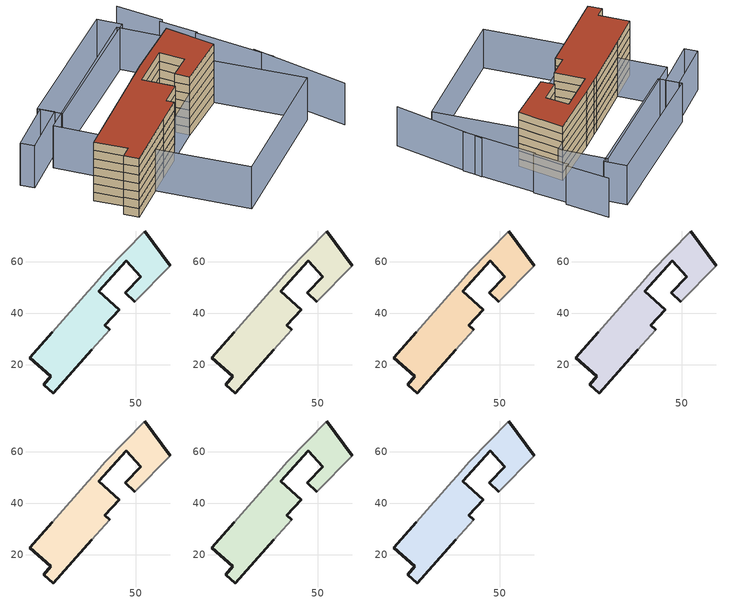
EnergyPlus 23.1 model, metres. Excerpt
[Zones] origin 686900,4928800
05b52a0da00a6046_F0_whole
 floor ground (EU_floor_Construction): 53.53,71.99 63.33,58.49 49.55,44.54 46.02,47.89 51.97,54.14 46.38,60.44 35.67,48.66 43.57,41.4 37.94,35.28 39.81,33.58 32.92,25.86 17.92,9.01 14.24,12.29 17.05,15.45 8.89,22.72 17.56,32.54 31.62,48.59 33.46,50.69 38.19,56.09 z0
 wall outside (EU_wall_Construction): 63.33,58.49 53.53,71.99 / 17.56,32.54 8.89,22.72 17.05,15.45 14.24,12.29 17.92,9.01 32.92,25.86 / 39.81,33.58 37.94,35.28 43.57,41.4 35.67,48.66 46.38,60.44 51.97,54.14 46.02,47.89 49.55,44.54 z0:3
 wall adiabatic (EU_wall_Construction): 53.53,71.99 38.19,56.09 33.46,50.69 31.62,48.59 17.56,32.54 / 32.92,25.86 39.81,33.58 / 49.55,44.54 63.33,58.49 z0:3
05b52a0da00a6046_F1_whole
 floor to 05b52a0da00a6046_F0_whole (EU_floor_Construction): 53.53,71.99 63.33,58.49 49.55,44.54 46.02,47.89 51.97,54.14 46.38,60.44 35.67,48.66 43.57,41.4 37.94,35.28 39.81,33.58 32.92,25.86 17.92,9.01 14.24,12.29 17.05,15.45 8.89,22.72 17.56,32.54 31.62,48.59 33.46,50.69 38.19,56.09 z3
 wall outside (EU_wall_Construction): 63.33,58.49 53.53,71.99 / 17.56,32.54 8.89,22.72 17.05,15.45 14.24,12.29 17.92,9.01 32.92,25.86 / 39.81,33.58 37.94,35.28 43.57,41.4 35.67,48.66 46.38,60.44 51.97,54.14 46.02,47.89 49.55,44.54 z3:6
 wall adiabatic (EU_wall_Construction): 53.53,71.99 38.19,56.09 33.46,50.69 31.62,48.59 17.56,32.54 / 32.92,25.86 39.81,33.58 / 49.55,44.54 63.33,58.49 z3:6
05b52a0da00a6046_F2_whole
 floor to 05b52a0da00a6046_F1_whole (EU_floor_Construction): 53.53,71.99 63.33,58.49 49.55,44.54 46.02,47.89 51.97,54.14 46.38,60.44 35.67,48.66 43.57,41.4 37.94,35.28 39.81,33.58 32.92,25.86 17.92,9.01 14.24,12.29 17.05,15.45 8.89,22.72 17.56,32.54 31.62,48.59 33.46,50.69 38.19,56.09 z6
 wall outside (EU_wall_Construction): 63.33,58.49 53.53,71.99 / 17.56,32.54 8.89,22.72 17.05,15.45 14.24,12.29 17.92,9.01 32.92,25.86 / 39.81,33.58 37.94,35.28 43.57,41.4 35.67,48.66 46.38,60.44 51.97,54.14 46.02,47.89 49.55,44.54 z6:9
 wall adiabatic (EU_wall_Construction): 53.53,71.99 38.19,56.09 33.46,50.69 31.62,48.59 17.56,32.54 / 32.92,25.86 39.81,33.58 / 49.55,44.54 63.33,58.49 z6:9
05b52a0da00a6046_F3_whole
 floor to 05b52a0da00a6046_F2_whole (EU_floor_Construction): 53.53,71.99 63.33,58.49 49.55,44.54 46.02,47.89 51.97,54.14 46.38,60.44 35.67,48.66 43.57,41.4 37.94,35.28 39.81,33.58 32.92,25.86 17.92,9.01 14.24,12.29 17.05,15.45 8.89,22.72 17.56,32.54 31.62,48.59 33.46,50.69 38.19,56.09 z9
 wall outside (EU_wall_Construction): 63.33,58.49 53.53,71.99 / 17.56,32.54 8.89,22.72 17.05,15.45 14.24,12.29 17.92,9.01 32.92,25.86 / 39.81,33.58 37.94,35.28 43.57,41.4 35.67,48.66 46.38,60.44 51.97,54.14 46.02,47.89 49.55,44.54 z9:12
 wall adiabatic (EU_wall_Construction): 53.53,71.99 38.19,56.09 33.46,50.69 31.62,48.59 17.56,32.54 / 32.92,25.86 39.81,33.58 / 49.55,44.54 63.33,58.49 z9:12
05b52a0da00a6046_F4_whole
 floor to 05b52a0da00a6046_F3_whole (EU_floor_Construction): 53.53,71.99 63.33,58.49 49.55,44.54 46.02,47.89 51.97,54.14 46.38,60.44 35.67,48.66 43.57,41.4 37.94,35.28 39.81,33.58 32.92,25.86 17.92,9.01 14.24,12.29 17.05,15.45 8.89,22.72 17.56,32.54 31.62,48.59 33.46,50.69 38.19,56.09 z12
 wall outside (EU_wall_Construction): 63.33,58.49 53.53,71.99 / 17.56,32.54 8.89,22.72 17.05,15.45 14.24,12.29 17.92,9.01 32.92,25.86 / 39.81,33.58 37.94,35.28 43.57,41.4 35.67,48.66 46.38,60.44 51.97,54.14 46.02,47.89 49.55,44.54 z12:15
 wall adiabatic (EU_wall_Construction): 53.53,71.99 38.19,56.09 33.46,50.69 31.62,48.59 17.56,32.54 / 32.92,25.86 39.81,33.58 / 49.55,44.54 63.33,58.49 z12:15
05b52a0da00a6046_F5_whole
 floor to 05b52a0da00a6046_F4_whole (EU_floor_Construction): 53.53,71.99 63.33,58.49 49.55,44.54 46.02,47.89 51.97,54.14 46.38,60.44 35.67,48.66 43.57,41.4 37.94,35.28 39.81,33.58 32.92,25.86 17.92,9.01 14.24,12.29 17.05,15.45 8.89,22.72 17.56,32.54 31.62,48.59 33.46,50.69 38.19,56.09 z15
 wall outside (EU_wall_Construction): 63.33,58.49 53.53,71.99 / 17.56,32.54 8.89,22.72 17.05,15.45 14.24,12.29 17.92,9.01 32.92,25.86 / 39.81,33.58 37.94,35.28 43.57,41.4 35.67,48.66 46.38,60.44 51.97,54.14 46.02,47.89 49.55,44.54 z15:18
 wall adiabatic (EU_wall_Construction): 53.53,71.99 38.19,56.09 33.46,50.69 31.62,48.59 17.56,32.54 / 32.92,25.86 39.81,33.58 / 49.55,44.54 63.33,58.49 z15:18
05b52a0da00a6046_F6_whole
 floor to 05b52a0da00a6046_F5_whole (EU_floor_Construction): 53.53,71.99 63.33,58.49 49.55,44.54 46.02,47.89 51.97,54.14 46.38,60.44 35.67,48.66 43.57,41.4 37.94,35.28 39.81,33.58 32.92,25.86 17.92,9.01 14.24,12.29 17.05,15.45 8.89,22.72 17.56,32.54 31.62,48.59 33.46,50.69 38.19,56.09 z18
 wall outside (EU_wall_Construction): 63.33,58.49 53.53,71.99 / 17.56,32.54 8.89,22.72 17.05,15.45 14.24,12.29 17.92,9.01 32.92,25.86 / 39.81,33.58 37.94,35.28 43.57,41.4 35.67,48.66 46.38,60.44 51.97,54.14 46.02,47.89 49.55,44.54 z18:21
 wall adiabatic (EU_wall_Construction): 53.53,71.99 38.19,56.09 33.46,50.69 31.62,48.59 17.56,32.54 / 32.92,25.86 39.81,33.58 / 49.55,44.54 63.33,58.49 z18:21
 roof outside (EU_roof_Construction): 39.81,33.58 37.94,35.28 43.57,41.4 35.67,48.66 46.38,60.44 51.97,54.14 46.02,47.89 49.55,44.54 63.33,58.49 53.53,71.99 38.19,56.09 33.46,50.69 31.62,48.59 17.56,32.54 8.89,22.72 17.05,15.45 14.24,12.29 17.92,9.01 32.92,25.86 z21
shading: 94.79,31.72 76.81,59.54 / 80.97,53.86 64.34,74.82 / 64.88,74.93 56.93,84.87 / 57.89,85.52 48.21,97.77 / 28.08,20.42 62.56,59.17 / 62.56,59.17 85.54,38.73 / 85.54,38.73 51.06,-0.03 / 51.06,-0.03 28.08,20.42 / -4.59,36.23 -8.06,39.21 / -8.06,39.21 4.78,54.18 / 4.78,54.18 8.26,51.2 / 8.26,51.2 -4.59,36.23 / 56.52,75.28 17.56,32.54 / 17.56,32.54 4.78,44.19 / 4.78,44.19 43.74,86.93 / 43.74,86.93 56.52,75.28 / 4.07,54.84 39.79,93.35 / 39.79,93.35 45.76,87.81 / 45.76,87.81 10.04,49.3 / 10.04,49.3 4.07,54.84 z0:15
[Building]
EU S2 Campaign: North Axis=0; Terrain=City; Solar Distribution=FullExterior
[Site:Location]
Bologna: Latitude=44.5; Longitude=11.25; Time Zone=1; Elevation=37
[SizingPeriod:WeatherFileDays]
AnnualSizingPeriod: Begin Month=1; Begin Day of Month=1; End Month=12; End Day of Month=31; Day of Week for Start Day=Monday; Use Weather File Daylight Saving Period=No; Use Weather File Rain and Snow Indicators=No
[MATERIAL]
EU_InternalMass_Material: Roughness=MediumRough; Thickness=0.1; Conductivity=1; Density=1800; Specific Heat=900; Thermal Absorptance=0.9; Solar Absorptance=0.7; Visible Absorptance=0.7
[MATERIAL:NOMASS] Roughness=MediumRough; Thermal Absorptance=0.9; Solar Absorptance=0.7; Visible Absorptance=0.7
Name | Thermal Resistance
EU_wall_NoMass | 0.905828
EU_roof_NoMass | 0.37593
EU_floor_NoMass | 0.67114
[CONSTRUCTION]
EU_wall_Construction: EU_wall_NoMass
EU_roof_Construction: EU_roof_NoMass
EU_floor_Construction: EU_floor_NoMass
EU_InternalMass_Construction: EU_InternalMass_Material
[ZONE] Type=1; Multiplier=1; Ceiling Height=autocalculate; Volume=2650.91; Floor Area=autocalculate; Part of Total Floor Area=Yes
05b52a0da00a6046_F0_whole; 05b52a0da00a6046_F1_whole; 05b52a0da00a6046_F2_whole; 05b52a0da00a6046_F3_whole; 05b52a0da00a6046_F4_whole; 05b52a0da00a6046_F5_whole; 05b52a0da00a6046_F6_whole
[INTERNALMASS] Construction=EU_InternalMass_Construction; Surface Area=818.852
Name | Zone or ZoneList
05b52a0da00a6046_F0_whole_EU_InternalMass | 05b52a0da00a6046_F0_whole
05b52a0da00a6046_F1_whole_EU_InternalMass | 05b52a0da00a6046_F1_whole
05b52a0da00a6046_F2_whole_EU_InternalMass | 05b52a0da00a6046_F2_whole
05b52a0da00a6046_F3_whole_EU_InternalMass | 05b52a0da00a6046_F3_whole
05b52a0da00a6046_F4_whole_EU_InternalMass | 05b52a0da00a6046_F4_whole
05b52a0da00a6046_F5_whole_EU_InternalMass | 05b52a0da00a6046_F5_whole
05b52a0da00a6046_F6_whole_EU_InternalMass | 05b52a0da00a6046_F6_whole
[OTHEREQUIPMENT] Fuel Type=Electricity; Design Level Calculation Method=Watts/Area; Power per Zone Floor Area=1; Fraction Latent=0; Fraction Radiant=0; Fraction Lost=0; Carbon Dioxide Generation Rate=0; EndUse Subcategory=EU_Step8_InternalGains
Name | Zone or ZoneList or Space or SpaceList | Schedule
EU_Step8_InternalGain_05b52a0da00a6046_F0_whole_f000 | 05b52a0da00a6046_F0_whole | EU_Step8_GainSchedule_05b52a0da00a6046_F0_whole_f000
EU_Step8_InternalGain_05b52a0da00a6046_F1_whole_f000 | 05b52a0da00a6046_F1_whole | EU_Step8_GainSchedule_05b52a0da00a6046_F1_whole_f000
EU_Step8_InternalGain_05b52a0da00a6046_F2_whole_f000 | 05b52a0da00a6046_F2_whole | EU_Step8_GainSchedule_05b52a0da00a6046_F2_whole_f000
EU_Step8_InternalGain_05b52a0da00a6046_F3_whole_f000 | 05b52a0da00a6046_F3_whole | EU_Step8_GainSchedule_05b52a0da00a6046_F3_whole_f000
EU_Step8_InternalGain_05b52a0da00a6046_F4_whole_f000 | 05b52a0da00a6046_F4_whole | EU_Step8_GainSchedule_05b52a0da00a6046_F4_whole_f000
EU_Step8_InternalGain_05b52a0da00a6046_F5_whole_f000 | 05b52a0da00a6046_F5_whole | EU_Step8_GainSchedule_05b52a0da00a6046_F5_whole_f000
EU_Step8_InternalGain_05b52a0da00a6046_F6_whole_f000 | 05b52a0da00a6046_F6_whole | EU_Step8_GainSchedule_05b52a0da00a6046_F6_whole_f000
[ZONEVENTILATION:DESIGNFLOWRATE] Schedule=EU_AlwaysOn; Design Flow Rate Calculation Method=AirChanges/Hour; Air Changes per Hour=0.73129; Ventilation Type=Natural; Fan Pressure Rise=0; Fan Total Efficiency=1; Constant Term Coefficient=1; Temperature Term Coefficient=0; Velocity Term Coefficient=0; Velocity Squared Term Coefficient=0; Minimum Indoor Temperature=-100; Maximum Indoor Temperature=100; Delta Temperature=-100; Minimum Outdoor Temperature=-100; Maximum Outdoor Temperature=100; Maximum Wind Speed=40
Name | Zone or ZoneList or Space or SpaceList
EU_ConstantAir_05b52a0da00a6046_F0_whole | 05b52a0da00a6046_F0_whole
EU_ConstantAir_05b52a0da00a6046_F1_whole | 05b52a0da00a6046_F1_whole
EU_ConstantAir_05b52a0da00a6046_F2_whole | 05b52a0da00a6046_F2_whole
EU_ConstantAir_05b52a0da00a6046_F3_whole | 05b52a0da00a6046_F3_whole
EU_ConstantAir_05b52a0da00a6046_F4_whole | 05b52a0da00a6046_F4_whole
EU_ConstantAir_05b52a0da00a6046_F5_whole | 05b52a0da00a6046_F5_whole
EU_ConstantAir_05b52a0da00a6046_F6_whole | 05b52a0da00a6046_F6_whole
[HVACTEMPLATE:THERMOSTAT] Constant Heating Setpoint=20; Constant Cooling Setpoint=50
EU_HeatOnly_05b52a0da00a6046_F0_whole; EU_HeatOnly_05b52a0da00a6046_F1_whole; EU_HeatOnly_05b52a0da00a6046_F2_whole; EU_HeatOnly_05b52a0da00a6046_F3_whole; EU_HeatOnly_05b52a0da00a6046_F4_whole; EU_HeatOnly_05b52a0da00a6046_F5_whole; EU_HeatOnly_05b52a0da00a6046_F6_whole
[HVACTEMPLATE:ZONE:IDEALLOADSAIRSYSTEM] System Availability Schedule=EU_AlwaysOn; Maximum Heating Supply Air Temperature=50; Minimum Cooling Supply Air Temperature=13; Maximum Heating Supply Air Humidity Ratio=0.0156; Minimum Cooling Supply Air Humidity Ratio=0.0077; Heating Limit=NoLimit; Cooling Limit=NoLimit; Heating Availability Schedule=EU_AlwaysOn; Cooling Availability Schedule=EU_CoolingOff; Dehumidification Control Type=ConstantSensibleHeatRatio; Cooling Sensible Heat Ratio=0.7; Dehumidification Setpoint=60; Humidification Control Type=None; Humidification Setpoint=30; Outdoor Air Method=None; Outdoor Air Flow Rate per Person=0.00944; Outdoor Air Flow Rate per Zone Floor Area=0; Outdoor Air Flow Rate per Zone=0; Demand Controlled Ventilation Type=None; Outdoor Air Economizer Type=NoEconomizer; Heat Recovery Type=None; Sensible Heat Recovery Effectiveness=0.7; Latent Heat Recovery Effectiveness=0.65
Name | Template Thermostat
05b52a0da00a6046_F0_whole | EU_HeatOnly_05b52a0da00a6046_F0_whole
05b52a0da00a6046_F1_whole | EU_HeatOnly_05b52a0da00a6046_F1_whole
05b52a0da00a6046_F2_whole | EU_HeatOnly_05b52a0da00a6046_F2_whole
05b52a0da00a6046_F3_whole | EU_HeatOnly_05b52a0da00a6046_F3_whole
05b52a0da00a6046_F4_whole | EU_HeatOnly_05b52a0da00a6046_F4_whole
05b52a0da00a6046_F5_whole | EU_HeatOnly_05b52a0da00a6046_F5_whole
05b52a0da00a6046_F6_whole | EU_HeatOnly_05b52a0da00a6046_F6_whole
[SIZING:ZONE] Zone Cooling Design Supply Air Temperature Input Method=SupplyAirTemperature; Zone Cooling Design Supply Air Temperature=13; Zone Heating Design Supply Air Temperature Input Method=SupplyAirTemperature; Zone Heating Design Supply Air Temperature=50; Zone Cooling Design Supply Air Humidity Ratio=0.008; Zone Heating Design Supply Air Humidity Ratio=0.008; Cooling Design Air Flow Method=DesignDay; Cooling Design Air Flow Rate=0; Cooling Minimum Air Flow per Zone Floor Area=0.000762; Cooling Minimum Air Flow=0; Cooling Minimum Air Flow Fraction=0.2; Heating Design Air Flow Method=DesignDay; Heating Design Air Flow Rate=0; Heating Maximum Air Flow per Zone Floor Area=0.002032; Heating Maximum Air Flow=0.141576; Heating Maximum Air Flow Fraction=0.3; Account for Dedicated Outdoor Air System=No; Dedicated Outdoor Air System Control Strategy=NeutralSupplyAir; Dedicated Outdoor Air Low Setpoint Temperature for Design=autosize; Dedicated Outdoor Air High Setpoint Temperature for Design=autosize; Zone Load Sizing Method=Sensible Load Only No Latent Load; Zone Latent Cooling Design Supply Air Humidity Ratio Input Method=HumidityRatioDifference; Zone Cooling Design Supply Air Humidity Ratio Difference=0.005; Zone Latent Heating Design Supply Air Humidity Ratio Input Method=HumidityRatioDifference; Zone Humidification Design Supply Air Humidity Ratio Difference=0.005
05b52a0da00a6046_F0_whole; 05b52a0da00a6046_F1_whole; 05b52a0da00a6046_F2_whole; 05b52a0da00a6046_F3_whole; 05b52a0da00a6046_F4_whole; 05b52a0da00a6046_F5_whole; 05b52a0da00a6046_F6_whole
[SCHEDULE:CONSTANT]
Name | Hourly Value
EU_AlwaysOn | 1
EU_CoolingOff | 0
[SCHEDULE:FILE] Column Number=1; Rows to Skip at Top=0; Number of Hours of Data=8760; Column Separator=Comma; Interpolate to Timestep=No; Minutes per Item=60; Adjust Schedule for Daylight Savings=Yes
Name | File
EU_Step8_GainSchedule_05b52a0da00a6046_F0_whole_f000 | ../../schedules/05b52a0da00a6046/05b52a0da00a6046_F0_whole_f000_gain.csv
EU_Step8_GainSchedule_05b52a0da00a6046_F1_whole_f000 | ../../schedules/05b52a0da00a6046/05b52a0da00a6046_F1_whole_f000_gain.csv
EU_Step8_GainSchedule_05b52a0da00a6046_F2_whole_f000 | ../../schedules/05b52a0da00a6046/05b52a0da00a6046_F2_whole_f000_gain.csv
EU_Step8_GainSchedule_05b52a0da00a6046_F3_whole_f000 | ../../schedules/05b52a0da00a6046/05b52a0da00a6046_F3_whole_f000_gain.csv
EU_Step8_GainSchedule_05b52a0da00a6046_F4_whole_f000 | ../../schedules/05b52a0da00a6046/05b52a0da00a6046_F4_whole_f000_gain.csv
EU_Step8_GainSchedule_05b52a0da00a6046_F5_whole_f000 | ../../schedules/05b52a0da00a6046/05b52a0da00a6046_F5_whole_f000_gain.csv
EU_Step8_GainSchedule_05b52a0da00a6046_F6_whole_f000 | ../../schedules/05b52a0da00a6046/05b52a0da00a6046_F6_whole_f000_gain.csv
